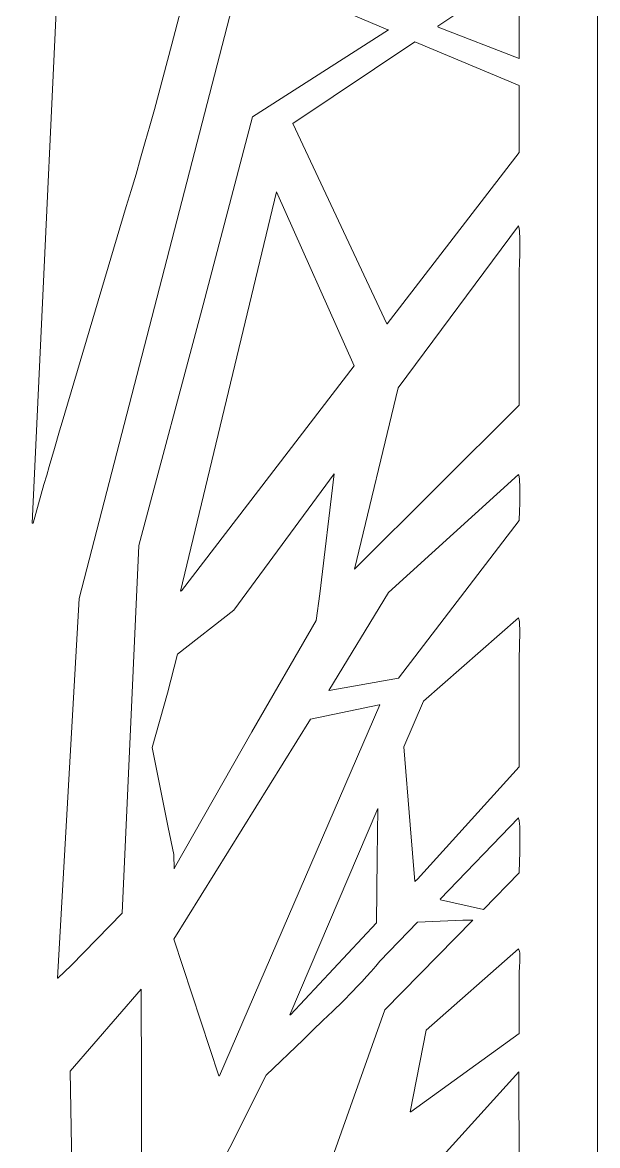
# Model space of a CAD drawing. Header units: centimetres. Extents: x -9.8 to 9.6, y -14.3 to 4.2.
# Drawn here: x -4.73 to -0.59, y -8.02 to 0.07 of the extents above; entities that cross this region are included whole.
import ezdxf

# ---------------------------------------------------------------- set-up
doc = ezdxf.new("R2010")
doc.units = ezdxf.units.CM
doc.header["$MEASUREMENT"] = 0
doc.layers.add('layer 1', color=7, linetype='Continuous')

msp = doc.modelspace()

# ---------------------------------------------------------------- linework, layer by layer
at = {"layer": 'layer 1', "color": 250, "lineweight": 9}
for points, knots in [([(-9.81652, 4.21543), (-9.81652, 4.21543), (-9.81652, 4.21543), (-9.81652, 4.21543), (-9.81652, 4.21543), (-9.81652, 4.21543), (-0.58509, 4.21543), (-0.58509, 4.21543), (-0.58509, 4.21543), (-0.58509, 4.21543), (-0.58509, 4.21543), (-0.58509, 4.21543), (-0.58509, 4.21543), (-0.58509, 4.21543), (-0.58509, -14.27975), (-0.58509, -14.27975), (-0.58509, -14.27975), (-0.58509, -14.27975), (-0.58509, -14.27975), (-0.58509, -14.27975), (-0.58509, -14.27975), (-0.58509, -14.27975), (-9.81652, -14.27975), (-9.81652, -14.27975), (-9.81652, -14.27975), (-9.81652, -14.27975), (-9.81652, -14.27975), (-9.81652, -14.27975), (-9.81652, -14.27975), (-9.81652, -14.27975), (-9.81652, 4.21543), (-9.81652, 4.21543), (-9.81652, 4.21543), (-9.81652, 4.21543), (-9.81652, 4.21543), (-9.81652, 4.21543)], [0, 0, 0, 0, 0.1, 0.1, 0.1, 0.1, 0.2, 0.2, 0.2, 0.2, 0.3, 0.3, 0.3, 0.3, 0.4, 0.4, 0.4, 0.4, 0.5, 0.5, 0.5, 0.5, 0.6, 0.6, 0.6, 0.6, 0.7, 0.7, 0.7, 0.7, 0.8, 0.8, 0.8, 0.8, 1, 1, 1, 1]), ([(-4.41442, 1.63804), (-4.41442, 1.63804), (-4.41442, 1.63804), (-4.41442, 1.63804), (-4.41442, 1.63804), (-4.41442, 1.63804), (-4.65538, -3.53957), (-4.65538, -3.53957), (-4.65538, -3.53957), (-4.65538, -3.53957), (-4.65538, -3.53957), (-4.65538, -3.53957), (-4.65538, -3.53957), (-4.65538, -3.53957), (-4.65212, -3.53957), (-4.65212, -3.53957), (-4.65212, -3.53957), (-4.65212, -3.53957), (-4.65212, -3.53957), (-4.65212, -3.53957), (-4.65212, -3.53957), (-4.65212, -3.53957), (-4.64887, -3.53957), (-4.64887, -3.53957), (-4.64887, -3.53957), (-4.64887, -3.53957), (-4.64887, -3.53957), (-4.64887, -3.53957), (-4.64887, -3.53957), (-4.64887, -3.53957), (-4.57074, -3.25897), (-4.57074, -3.25897), (-4.57074, -3.25897), (-4.57074, -3.25897), (-4.57074, -3.25897), (-4.57074, -3.25897), (-4.57074, -3.25897), (-4.57074, -3.25897), (-4.55119, -3.19374), (-4.55119, -3.19374), (-4.55119, -3.19374), (-4.55119, -3.19374), (-4.53247, -3.12928), (-4.53247, -3.12928), (-4.53247, -3.12928), (-4.53247, -3.12928), (-4.49583, -3.00041), (-4.49583, -3.00041), (-4.49583, -3.00041), (-4.49583, -3.00041), (-4.45918, -2.87318), (-4.45918, -2.87318), (-4.45918, -2.87318), (-4.45918, -2.87318), (-4.44049, -2.80955), (-4.44049, -2.80955), (-4.44049, -2.80955), (-4.44049, -2.80955), (-4.42092, -2.74676), (-4.42092, -2.74676), (-4.42092, -2.74676), (-4.42092, -2.74676), (-4.42092, -2.74676), (-4.42092, -2.74676), (-4.42092, -2.74676), (-4.42092, -2.74676), (-3.97809, -1.25582), (-3.97809, -1.25582), (-3.97809, -1.25582), (-3.97809, -1.25582), (-3.97809, -1.25582), (-3.97809, -1.25582), (-3.97809, -1.25582), (-3.97809, -1.25582), (-3.94307, -1.14), (-3.94307, -1.14), (-3.94307, -1.14), (-3.94307, -1.14), (-3.90807, -1.02416), (-3.90807, -1.02416), (-3.90807, -1.02416), (-3.90807, -1.02416), (-3.87472, -0.90753), (-3.87472, -0.90753), (-3.87472, -0.90753), (-3.87472, -0.90753), (-3.84131, -0.79091), (-3.84131, -0.79091), (-3.84131, -0.79091), (-3.84131, -0.79091), (-3.80799, -0.67427), (-3.80799, -0.67427), (-3.80799, -0.67427), (-3.80799, -0.67427), (-3.77542, -0.55683), (-3.77542, -0.55683), (-3.77542, -0.55683), (-3.77542, -0.55683), (-3.71189, -0.32189), (-3.71189, -0.32189), (-3.71189, -0.32189), (-3.71189, -0.32189), (-3.64922, -0.08537), (-3.64922, -0.08537), (-3.64922, -0.08537), (-3.64922, -0.08537), (-3.58654, 0.15115), (-3.58654, 0.15115), (-3.58654, 0.15115), (-3.58654, 0.15115), (-3.46362, 0.62664), (-3.46362, 0.62664), (-3.46362, 0.62664), (-3.46362, 0.62664), (-3.46362, 0.62664), (-3.46362, 0.62664), (-3.46362, 0.62664), (-3.46362, 0.62664), (-3.26499, 1.48472), (-3.26499, 1.48472), (-3.26499, 1.48472), (-3.26499, 1.48472), (-3.26499, 1.48472), (-3.26499, 1.48472), (-3.26499, 1.48472), (-3.26499, 1.48472), (-3.26824, 1.49124), (-3.26824, 1.49124), (-3.26824, 1.49124), (-3.26824, 1.49124), (-3.26824, 1.49124), (-3.26824, 1.49124), (-3.26824, 1.49124), (-3.26824, 1.49124), (-4.41442, 1.63804), (-4.41442, 1.63804), (-4.41442, 1.63804), (-4.41442, 1.63804), (-4.41442, 1.63804), (-4.41442, 1.63804)], [0, 0, 0, 0, 0.0277778, 0.0277778, 0.0277778, 0.0277778, 0.0555556, 0.0555556, 0.0555556, 0.0555556, 0.0833333, 0.0833333, 0.0833333, 0.0833333, 0.1111111, 0.1111111, 0.1111111, 0.1111111, 0.1388889, 0.1388889, 0.1388889, 0.1388889, 0.1666667, 0.1666667, 0.1666667, 0.1666667, 0.1944444, 0.1944444, 0.1944444, 0.1944444, 0.2222222, 0.2222222, 0.2222222, 0.2222222, 0.25, 0.25, 0.25, 0.25, 0.2777778, 0.2777778, 0.2777778, 0.2777778, 0.3055556, 0.3055556, 0.3055556, 0.3055556, 0.3333333, 0.3333333, 0.3333333, 0.3333333, 0.3611111, 0.3611111, 0.3611111, 0.3611111, 0.3888889, 0.3888889, 0.3888889, 0.3888889, 0.4166667, 0.4166667, 0.4166667, 0.4166667, 0.4444444, 0.4444444, 0.4444444, 0.4444444, 0.4722222, 0.4722222, 0.4722222, 0.4722222, 0.5, 0.5, 0.5, 0.5, 0.5277778, 0.5277778, 0.5277778, 0.5277778, 0.5555556, 0.5555556, 0.5555556, 0.5555556, 0.5833333, 0.5833333, 0.5833333, 0.5833333, 0.6111111, 0.6111111, 0.6111111, 0.6111111, 0.6388889, 0.6388889, 0.6388889, 0.6388889, 0.6666667, 0.6666667, 0.6666667, 0.6666667, 0.6944444, 0.6944444, 0.6944444, 0.6944444, 0.7222222, 0.7222222, 0.7222222, 0.7222222, 0.75, 0.75, 0.75, 0.75, 0.7777778, 0.7777778, 0.7777778, 0.7777778, 0.8055556, 0.8055556, 0.8055556, 0.8055556, 0.8333333, 0.8333333, 0.8333333, 0.8333333, 0.8611111, 0.8611111, 0.8611111, 0.8611111, 0.8888889, 0.8888889, 0.8888889, 0.8888889, 0.9166667, 0.9166667, 0.9166667, 0.9166667, 0.9444444, 0.9444444, 0.9444444, 0.9444444, 1, 1, 1, 1]), ([(-3.14448, 0.46354), (-3.14448, 0.46354), (-3.14448, 0.46354), (-3.14448, 0.46354), (-3.14448, 0.46354), (-3.14448, 0.46354), (-4.31671, -4.08114), (-4.31671, -4.08114), (-4.31671, -4.08114), (-4.31671, -4.08114), (-4.31671, -4.08114), (-4.31671, -4.08114), (-4.31671, -4.08114), (-4.31671, -4.08114), (-4.47305, -6.81838), (-4.47305, -6.81838), (-4.47305, -6.81838), (-4.47305, -6.81838), (-4.47305, -6.81838), (-4.47305, -6.81838), (-4.47305, -6.81838), (-4.47305, -6.81838), (-4.46978, -6.81838), (-4.46978, -6.81838), (-4.46978, -6.81838), (-4.46978, -6.81838), (-4.46978, -6.81838), (-4.46978, -6.81838), (-4.46978, -6.81838), (-4.46978, -6.81838), (-4.37535, -6.72705), (-4.37535, -6.72705), (-4.37535, -6.72705), (-4.37535, -6.72705), (-4.37535, -6.72705), (-4.37535, -6.72705), (-4.37535, -6.72705), (-4.37535, -6.72705), (-4.0074, -6.34859), (-4.0074, -6.34859), (-4.0074, -6.34859), (-4.0074, -6.34859), (-4.0074, -6.34859), (-4.0074, -6.34859), (-4.0074, -6.34859), (-4.0074, -6.34859), (-3.8869, -3.69944), (-3.8869, -3.69944), (-3.8869, -3.69944), (-3.8869, -3.69944), (-3.8869, -3.69944), (-3.8869, -3.69944), (-3.8869, -3.69944), (-3.8869, -3.69944), (-3.42455, -1.96378), (-3.42455, -1.96378), (-3.42455, -1.96378), (-3.42455, -1.96378), (-3.42455, -1.96378), (-3.42455, -1.96378), (-3.42455, -1.96378), (-3.42455, -1.96378), (-3.0696, -0.6098), (-3.0696, -0.6098), (-3.0696, -0.6098), (-3.0696, -0.6098), (-3.0696, -0.6098), (-3.0696, -0.6098), (-3.0696, -0.6098), (-3.0696, -0.6098), (-2.08949, 0.01657), (-2.08949, 0.01657), (-2.08949, 0.01657), (-2.08949, 0.01657), (-2.08949, 0.01657), (-2.08949, 0.01657), (-2.08949, 0.01657), (-2.08949, 0.01657), (-2.09596, 0.01657), (-2.09596, 0.01657), (-2.09596, 0.01657), (-2.09596, 0.01657), (-2.09596, 0.01657), (-2.09596, 0.01657), (-2.09596, 0.01657), (-2.09596, 0.01657), (-3.14448, 0.46354), (-3.14448, 0.46354), (-3.14448, 0.46354), (-3.14448, 0.46354), (-3.14448, 0.46354), (-3.14448, 0.46354)], [0, 0, 0, 0, 0.0416667, 0.0416667, 0.0416667, 0.0416667, 0.0833333, 0.0833333, 0.0833333, 0.0833333, 0.125, 0.125, 0.125, 0.125, 0.1666667, 0.1666667, 0.1666667, 0.1666667, 0.2083333, 0.2083333, 0.2083333, 0.2083333, 0.25, 0.25, 0.25, 0.25, 0.2916667, 0.2916667, 0.2916667, 0.2916667, 0.3333333, 0.3333333, 0.3333333, 0.3333333, 0.375, 0.375, 0.375, 0.375, 0.4166667, 0.4166667, 0.4166667, 0.4166667, 0.4583333, 0.4583333, 0.4583333, 0.4583333, 0.5, 0.5, 0.5, 0.5, 0.5416667, 0.5416667, 0.5416667, 0.5416667, 0.5833333, 0.5833333, 0.5833333, 0.5833333, 0.625, 0.625, 0.625, 0.625, 0.6666667, 0.6666667, 0.6666667, 0.6666667, 0.7083333, 0.7083333, 0.7083333, 0.7083333, 0.75, 0.75, 0.75, 0.75, 0.7916667, 0.7916667, 0.7916667, 0.7916667, 0.8333333, 0.8333333, 0.8333333, 0.8333333, 0.875, 0.875, 0.875, 0.875, 0.9166667, 0.9166667, 0.9166667, 0.9166667, 1, 1, 1, 1]), ([(-1.15168, 0.43418), (-1.15168, 0.43418), (-1.15168, 0.43418), (-1.15168, 0.43418), (-1.15168, 0.43418), (-1.15168, 0.43418), (-1.73452, 0.04266), (-1.73452, 0.04266), (-1.73452, 0.04266), (-1.73452, 0.04266), (-1.73452, 0.04266), (-1.73452, 0.04266), (-1.73452, 0.04266), (-1.73452, 0.04266), (-1.73128, 0.03613), (-1.73128, 0.03613), (-1.73128, 0.03613), (-1.73128, 0.03613), (-1.73128, 0.03613), (-1.73128, 0.03613), (-1.73128, 0.03613), (-1.73128, 0.03613), (-1.14838, -0.18897), (-1.14838, -0.18897), (-1.14838, -0.18897), (-1.14838, -0.18897), (-1.14838, -0.18897), (-1.14838, -0.18897), (-1.14838, -0.18897), (-1.14838, -0.18897), (-1.15168, 0.43418), (-1.15168, 0.43418), (-1.15168, 0.43418), (-1.15168, 0.43418), (-1.15168, 0.43418), (-1.15168, 0.43418)], [0, 0, 0, 0, 0.1, 0.1, 0.1, 0.1, 0.2, 0.2, 0.2, 0.2, 0.3, 0.3, 0.3, 0.3, 0.4, 0.4, 0.4, 0.4, 0.5, 0.5, 0.5, 0.5, 0.6, 0.6, 0.6, 0.6, 0.7, 0.7, 0.7, 0.7, 0.8, 0.8, 0.8, 0.8, 1, 1, 1, 1]), ([(-1.90061, -0.06826), (-1.90061, -0.06826), (-1.90061, -0.06826), (-1.90061, -0.06826), (-1.90061, -0.06826), (-1.90061, -0.06826), (-2.77981, -0.65878), (-2.77981, -0.65878), (-2.77981, -0.65878), (-2.77981, -0.65878), (-2.77981, -0.65878), (-2.77981, -0.65878), (-2.77981, -0.65878), (-2.77981, -0.65878), (-2.10251, -2.10079), (-2.10251, -2.10079), (-2.10251, -2.10079), (-2.10251, -2.10079), (-2.10251, -2.10079), (-2.10251, -2.10079), (-2.10251, -2.10079), (-2.10251, -2.10079), (-2.09925, -2.10079), (-2.09925, -2.10079), (-2.09925, -2.10079), (-2.09925, -2.10079), (-2.09925, -2.10079), (-2.09925, -2.10079), (-2.09925, -2.10079), (-2.09925, -2.10079), (-1.14838, -0.86756), (-1.14838, -0.86756), (-1.14838, -0.86756), (-1.14838, -0.86756), (-1.14838, -0.86756), (-1.14838, -0.86756), (-1.14838, -0.86756), (-1.14838, -0.86756), (-1.14838, -0.38474), (-1.14838, -0.38474), (-1.14838, -0.38474), (-1.14838, -0.38474), (-1.14838, -0.38474), (-1.14838, -0.38474), (-1.14838, -0.38474), (-1.14838, -0.38474), (-1.90061, -0.06826), (-1.90061, -0.06826), (-1.90061, -0.06826), (-1.90061, -0.06826), (-1.90061, -0.06826), (-1.90061, -0.06826)], [0, 0, 0, 0, 0.0714286, 0.0714286, 0.0714286, 0.0714286, 0.1428571, 0.1428571, 0.1428571, 0.1428571, 0.2142857, 0.2142857, 0.2142857, 0.2142857, 0.2857143, 0.2857143, 0.2857143, 0.2857143, 0.3571429, 0.3571429, 0.3571429, 0.3571429, 0.4285714, 0.4285714, 0.4285714, 0.4285714, 0.5, 0.5, 0.5, 0.5, 0.5714286, 0.5714286, 0.5714286, 0.5714286, 0.6428571, 0.6428571, 0.6428571, 0.6428571, 0.7142857, 0.7142857, 0.7142857, 0.7142857, 0.7857143, 0.7857143, 0.7857143, 0.7857143, 0.8571429, 0.8571429, 0.8571429, 0.8571429, 1, 1, 1, 1]), ([(-2.89704, -1.15142), (-2.89704, -1.15142), (-2.89704, -1.15142), (-2.89704, -1.15142), (-2.89704, -1.15142), (-2.89704, -1.15142), (-3.58731, -4.02893), (-3.58731, -4.02893), (-3.58731, -4.02893), (-3.58731, -4.02893), (-3.58731, -4.02893), (-3.58731, -4.02893), (-3.58731, -4.02893), (-3.58731, -4.02893), (-3.58083, -4.02565), (-3.58083, -4.02565), (-3.58083, -4.02565), (-3.58083, -4.02565), (-3.58083, -4.02565), (-3.58083, -4.02565), (-3.58083, -4.02565), (-3.58083, -4.02565), (-2.33697, -2.40421), (-2.33697, -2.40421), (-2.33697, -2.40421), (-2.33697, -2.40421), (-2.33697, -2.40421), (-2.33697, -2.40421), (-2.33697, -2.40421), (-2.33697, -2.40421), (-2.89704, -1.15142), (-2.89704, -1.15142), (-2.89704, -1.15142), (-2.89704, -1.15142), (-2.89704, -1.15142), (-2.89704, -1.15142)], [0, 0, 0, 0, 0.1, 0.1, 0.1, 0.1, 0.2, 0.2, 0.2, 0.2, 0.3, 0.3, 0.3, 0.3, 0.4, 0.4, 0.4, 0.4, 0.5, 0.5, 0.5, 0.5, 0.6, 0.6, 0.6, 0.6, 0.7, 0.7, 0.7, 0.7, 0.8, 0.8, 0.8, 0.8, 1, 1, 1, 1]), ([(-1.15494, -1.39607), (-1.15494, -1.39607), (-1.15494, -1.39607), (-1.15494, -1.39607), (-1.15494, -1.39607), (-1.15494, -1.39607), (-2.0211, -2.56409), (-2.0211, -2.56409), (-2.0211, -2.56409), (-2.0211, -2.56409), (-2.0211, -2.56409), (-2.0211, -2.56409), (-2.0211, -2.56409), (-2.0211, -2.56409), (-2.3337, -3.86905), (-2.3337, -3.86905), (-2.3337, -3.86905), (-2.3337, -3.86905), (-2.3337, -3.86905), (-2.3337, -3.86905), (-2.3337, -3.86905), (-2.3337, -3.86905), (-1.14838, -2.68805), (-1.14838, -2.68805), (-1.14838, -2.68805), (-1.14838, -2.68805), (-1.14838, -2.68805), (-1.14838, -2.68805), (-1.14838, -2.68805), (-1.14838, -2.68805), (-1.14838, -1.72885), (-1.14838, -1.72885), (-1.14838, -1.72885), (-1.14838, -1.72885), (-1.14838, -1.72885), (-1.14838, -1.72885), (-1.14838, -1.72885), (-1.14838, -1.72885), (-1.1468, -1.65791), (-1.1468, -1.65791), (-1.1468, -1.65791), (-1.1468, -1.65791), (-1.14518, -1.60649), (-1.14518, -1.60649), (-1.14518, -1.60649), (-1.14518, -1.60649), (-1.14435, -1.55105), (-1.14435, -1.55105), (-1.14435, -1.55105), (-1.14435, -1.55105), (-1.14435, -1.49722), (-1.14435, -1.49722), (-1.14435, -1.49722), (-1.14435, -1.49722), (-1.14435, -1.47275), (-1.14435, -1.47275), (-1.14435, -1.47275), (-1.14435, -1.47275), (-1.14599, -1.44992), (-1.14599, -1.44992), (-1.14599, -1.44992), (-1.14599, -1.44992), (-1.1468, -1.43036), (-1.1468, -1.43036), (-1.1468, -1.43036), (-1.1468, -1.43036), (-1.14924, -1.41486), (-1.14924, -1.41486), (-1.14924, -1.41486), (-1.14924, -1.41486), (-1.15168, -1.40262), (-1.15168, -1.40262), (-1.15168, -1.40262), (-1.15168, -1.40262), (-1.15333, -1.39853), (-1.15333, -1.39853), (-1.15333, -1.39853), (-1.15333, -1.39853), (-1.15494, -1.39607), (-1.15494, -1.39607), (-1.15494, -1.39607), (-1.15494, -1.39607), (-1.15494, -1.39607), (-1.15494, -1.39607)], [0, 0, 0, 0, 0.0454545, 0.0454545, 0.0454545, 0.0454545, 0.0909091, 0.0909091, 0.0909091, 0.0909091, 0.1363636, 0.1363636, 0.1363636, 0.1363636, 0.1818182, 0.1818182, 0.1818182, 0.1818182, 0.2272727, 0.2272727, 0.2272727, 0.2272727, 0.2727273, 0.2727273, 0.2727273, 0.2727273, 0.3181818, 0.3181818, 0.3181818, 0.3181818, 0.3636364, 0.3636364, 0.3636364, 0.3636364, 0.4090909, 0.4090909, 0.4090909, 0.4090909, 0.4545455, 0.4545455, 0.4545455, 0.4545455, 0.5, 0.5, 0.5, 0.5, 0.5454545, 0.5454545, 0.5454545, 0.5454545, 0.5909091, 0.5909091, 0.5909091, 0.5909091, 0.6363636, 0.6363636, 0.6363636, 0.6363636, 0.6818182, 0.6818182, 0.6818182, 0.6818182, 0.7272727, 0.7272727, 0.7272727, 0.7272727, 0.7727273, 0.7727273, 0.7727273, 0.7727273, 0.8181818, 0.8181818, 0.8181818, 0.8181818, 0.8636364, 0.8636364, 0.8636364, 0.8636364, 0.9090909, 0.9090909, 0.9090909, 0.9090909, 1, 1, 1, 1]), ([(-2.48022, -3.18395), (-2.48022, -3.18395), (-2.48022, -3.18395), (-2.48022, -3.18395), (-2.48022, -3.18395), (-2.48022, -3.18395), (-3.20309, -4.16598), (-3.20309, -4.16598), (-3.20309, -4.16598), (-3.20309, -4.16598), (-3.20309, -4.16598), (-3.20309, -4.16598), (-3.20309, -4.16598), (-3.20309, -4.16598), (-3.61015, -4.48243), (-3.61015, -4.48243), (-3.61015, -4.48243), (-3.61015, -4.48243), (-3.61015, -4.48243), (-3.61015, -4.48243), (-3.61015, -4.48243), (-3.61015, -4.48243), (-3.68176, -4.76302), (-3.68176, -4.76302), (-3.68176, -4.76302), (-3.68176, -4.76302), (-3.68176, -4.76302), (-3.68176, -4.76302), (-3.68176, -4.76302), (-3.68176, -4.76302), (-3.79249, -5.15449), (-3.79249, -5.15449), (-3.79249, -5.15449), (-3.79249, -5.15449), (-3.79249, -5.15449), (-3.79249, -5.15449), (-3.79249, -5.15449), (-3.79249, -5.15449), (-3.67527, -5.73196), (-3.67527, -5.73196), (-3.67527, -5.73196), (-3.67527, -5.73196), (-3.67527, -5.73196), (-3.67527, -5.73196), (-3.67527, -5.73196), (-3.67527, -5.73196), (-3.63622, -5.9277), (-3.63622, -5.9277), (-3.63622, -5.9277), (-3.63622, -5.9277), (-3.63622, -5.9277), (-3.63622, -5.9277), (-3.63622, -5.9277), (-3.63622, -5.9277), (-3.63291, -6.02883), (-3.63291, -6.02883), (-3.63291, -6.02883), (-3.63291, -6.02883), (-3.63291, -6.02883), (-3.63291, -6.02883), (-3.63291, -6.02883), (-3.63291, -6.02883), (-3.62968, -6.02231), (-3.62968, -6.02231), (-3.62968, -6.02231), (-3.62968, -6.02231), (-3.62968, -6.02231), (-3.62968, -6.02231), (-3.62968, -6.02231), (-3.62968, -6.02231), (-3.07286, -5.04357), (-3.07286, -5.04357), (-3.07286, -5.04357), (-3.07286, -5.04357), (-3.07286, -5.04357), (-3.07286, -5.04357), (-3.07286, -5.04357), (-3.07286, -5.04357), (-2.61049, -4.24101), (-2.61049, -4.24101), (-2.61049, -4.24101), (-2.61049, -4.24101), (-2.61049, -4.24101), (-2.61049, -4.24101), (-2.61049, -4.24101), (-2.61049, -4.24101), (-2.58441, -4.04852), (-2.58441, -4.04852), (-2.58441, -4.04852), (-2.58441, -4.04852), (-2.58441, -4.04852), (-2.58441, -4.04852), (-2.58441, -4.04852), (-2.58441, -4.04852), (-2.48022, -3.18395), (-2.48022, -3.18395), (-2.48022, -3.18395), (-2.48022, -3.18395), (-2.48022, -3.18395), (-2.48022, -3.18395)], [0, 0, 0, 0, 0.0384615, 0.0384615, 0.0384615, 0.0384615, 0.0769231, 0.0769231, 0.0769231, 0.0769231, 0.1153846, 0.1153846, 0.1153846, 0.1153846, 0.1538462, 0.1538462, 0.1538462, 0.1538462, 0.1923077, 0.1923077, 0.1923077, 0.1923077, 0.2307692, 0.2307692, 0.2307692, 0.2307692, 0.2692308, 0.2692308, 0.2692308, 0.2692308, 0.3076923, 0.3076923, 0.3076923, 0.3076923, 0.3461538, 0.3461538, 0.3461538, 0.3461538, 0.3846154, 0.3846154, 0.3846154, 0.3846154, 0.4230769, 0.4230769, 0.4230769, 0.4230769, 0.4615385, 0.4615385, 0.4615385, 0.4615385, 0.5, 0.5, 0.5, 0.5, 0.5384615, 0.5384615, 0.5384615, 0.5384615, 0.5769231, 0.5769231, 0.5769231, 0.5769231, 0.6153846, 0.6153846, 0.6153846, 0.6153846, 0.6538462, 0.6538462, 0.6538462, 0.6538462, 0.6923077, 0.6923077, 0.6923077, 0.6923077, 0.7307692, 0.7307692, 0.7307692, 0.7307692, 0.7692308, 0.7692308, 0.7692308, 0.7692308, 0.8076923, 0.8076923, 0.8076923, 0.8076923, 0.8461538, 0.8461538, 0.8461538, 0.8461538, 0.8846154, 0.8846154, 0.8846154, 0.8846154, 0.9230769, 0.9230769, 0.9230769, 0.9230769, 1, 1, 1, 1]), ([(-1.15494, -3.1872), (-1.15494, -3.1872), (-1.15494, -3.1872), (-1.15494, -3.1872), (-1.15494, -3.1872), (-1.15494, -3.1872), (-2.08949, -4.03873), (-2.08949, -4.03873), (-2.08949, -4.03873), (-2.08949, -4.03873), (-2.08949, -4.03873), (-2.08949, -4.03873), (-2.08949, -4.03873), (-2.08949, -4.03873), (-2.5193, -4.74344), (-2.5193, -4.74344), (-2.5193, -4.74344), (-2.5193, -4.74344), (-2.5193, -4.74344), (-2.5193, -4.74344), (-2.5193, -4.74344), (-2.5193, -4.74344), (-2.51606, -4.74344), (-2.51606, -4.74344), (-2.51606, -4.74344), (-2.51606, -4.74344), (-2.51606, -4.74344), (-2.51606, -4.74344), (-2.51606, -4.74344), (-2.51606, -4.74344), (-2.01786, -4.65536), (-2.01786, -4.65536), (-2.01786, -4.65536), (-2.01786, -4.65536), (-2.01786, -4.65536), (-2.01786, -4.65536), (-2.01786, -4.65536), (-2.01786, -4.65536), (-1.14838, -3.51999), (-1.14838, -3.51999), (-1.14838, -3.51999), (-1.14838, -3.51999), (-1.14838, -3.51999), (-1.14838, -3.51999), (-1.14838, -3.51999), (-1.14838, -3.51999), (-1.1468, -3.44903), (-1.1468, -3.44903), (-1.1468, -3.44903), (-1.1468, -3.44903), (-1.14518, -3.39766), (-1.14518, -3.39766), (-1.14518, -3.39766), (-1.14518, -3.39766), (-1.14435, -3.34219), (-1.14435, -3.34219), (-1.14435, -3.34219), (-1.14435, -3.34219), (-1.14435, -3.28835), (-1.14435, -3.28835), (-1.14435, -3.28835), (-1.14435, -3.28835), (-1.14518, -3.26304), (-1.14518, -3.26304), (-1.14518, -3.26304), (-1.14518, -3.26304), (-1.14599, -3.24107), (-1.14599, -3.24107), (-1.14599, -3.24107), (-1.14599, -3.24107), (-1.1476, -3.22149), (-1.1476, -3.22149), (-1.1476, -3.22149), (-1.1476, -3.22149), (-1.14924, -3.20517), (-1.14924, -3.20517), (-1.14924, -3.20517), (-1.14924, -3.20517), (-1.15168, -3.19374), (-1.15168, -3.19374), (-1.15168, -3.19374), (-1.15168, -3.19374), (-1.15333, -3.18964), (-1.15333, -3.18964), (-1.15333, -3.18964), (-1.15333, -3.18964), (-1.15494, -3.1872), (-1.15494, -3.1872), (-1.15494, -3.1872), (-1.15494, -3.1872), (-1.15494, -3.1872), (-1.15494, -3.1872)], [0, 0, 0, 0, 0.0416667, 0.0416667, 0.0416667, 0.0416667, 0.0833333, 0.0833333, 0.0833333, 0.0833333, 0.125, 0.125, 0.125, 0.125, 0.1666667, 0.1666667, 0.1666667, 0.1666667, 0.2083333, 0.2083333, 0.2083333, 0.2083333, 0.25, 0.25, 0.25, 0.25, 0.2916667, 0.2916667, 0.2916667, 0.2916667, 0.3333333, 0.3333333, 0.3333333, 0.3333333, 0.375, 0.375, 0.375, 0.375, 0.4166667, 0.4166667, 0.4166667, 0.4166667, 0.4583333, 0.4583333, 0.4583333, 0.4583333, 0.5, 0.5, 0.5, 0.5, 0.5416667, 0.5416667, 0.5416667, 0.5416667, 0.5833333, 0.5833333, 0.5833333, 0.5833333, 0.625, 0.625, 0.625, 0.625, 0.6666667, 0.6666667, 0.6666667, 0.6666667, 0.7083333, 0.7083333, 0.7083333, 0.7083333, 0.75, 0.75, 0.75, 0.75, 0.7916667, 0.7916667, 0.7916667, 0.7916667, 0.8333333, 0.8333333, 0.8333333, 0.8333333, 0.875, 0.875, 0.875, 0.875, 0.9166667, 0.9166667, 0.9166667, 0.9166667, 1, 1, 1, 1]), ([(-1.15494, -4.22144), (-1.15494, -4.22144), (-1.15494, -4.22144), (-1.15494, -4.22144), (-1.15494, -4.22144), (-1.15494, -4.22144), (-1.83877, -4.82176), (-1.83877, -4.82176), (-1.83877, -4.82176), (-1.83877, -4.82176), (-1.83877, -4.82176), (-1.83877, -4.82176), (-1.83877, -4.82176), (-1.83877, -4.82176), (-1.97877, -5.15123), (-1.97877, -5.15123), (-1.97877, -5.15123), (-1.97877, -5.15123), (-1.97877, -5.15123), (-1.97877, -5.15123), (-1.97877, -5.15123), (-1.97877, -5.15123), (-1.93317, -5.71239), (-1.93317, -5.71239), (-1.93317, -5.71239), (-1.93317, -5.71239), (-1.93317, -5.71239), (-1.93317, -5.71239), (-1.93317, -5.71239), (-1.93317, -5.71239), (-1.90061, -6.12017), (-1.90061, -6.12017), (-1.90061, -6.12017), (-1.90061, -6.12017), (-1.90061, -6.12017), (-1.90061, -6.12017), (-1.90061, -6.12017), (-1.90061, -6.12017), (-1.88105, -6.10389), (-1.88105, -6.10389), (-1.88105, -6.10389), (-1.88105, -6.10389), (-1.88105, -6.10389), (-1.88105, -6.10389), (-1.88105, -6.10389), (-1.88105, -6.10389), (-1.14838, -5.2948), (-1.14838, -5.2948), (-1.14838, -5.2948), (-1.14838, -5.2948), (-1.14838, -5.2948), (-1.14838, -5.2948), (-1.14838, -5.2948), (-1.14838, -5.2948), (-1.14838, -4.49874), (-1.14838, -4.49874), (-1.14838, -4.49874), (-1.14838, -4.49874), (-1.14838, -4.49874), (-1.14838, -4.49874), (-1.14838, -4.49874), (-1.14838, -4.49874), (-1.1468, -4.43838), (-1.1468, -4.43838), (-1.1468, -4.43838), (-1.1468, -4.43838), (-1.14599, -4.39594), (-1.14599, -4.39594), (-1.14599, -4.39594), (-1.14599, -4.39594), (-1.14518, -4.35031), (-1.14518, -4.35031), (-1.14518, -4.35031), (-1.14518, -4.35031), (-1.14518, -4.30627), (-1.14518, -4.30627), (-1.14518, -4.30627), (-1.14518, -4.30627), (-1.14599, -4.26711), (-1.14599, -4.26711), (-1.14599, -4.26711), (-1.14599, -4.26711), (-1.1476, -4.25082), (-1.1476, -4.25082), (-1.1476, -4.25082), (-1.1476, -4.25082), (-1.14924, -4.23775), (-1.14924, -4.23775), (-1.14924, -4.23775), (-1.14924, -4.23775), (-1.15168, -4.22713), (-1.15168, -4.22713), (-1.15168, -4.22713), (-1.15168, -4.22713), (-1.15333, -4.22389), (-1.15333, -4.22389), (-1.15333, -4.22389), (-1.15333, -4.22389), (-1.15494, -4.22144), (-1.15494, -4.22144), (-1.15494, -4.22144), (-1.15494, -4.22144), (-1.15494, -4.22144), (-1.15494, -4.22144)], [0, 0, 0, 0, 0.037037, 0.037037, 0.037037, 0.037037, 0.0740741, 0.0740741, 0.0740741, 0.0740741, 0.1111111, 0.1111111, 0.1111111, 0.1111111, 0.1481481, 0.1481481, 0.1481481, 0.1481481, 0.1851852, 0.1851852, 0.1851852, 0.1851852, 0.2222222, 0.2222222, 0.2222222, 0.2222222, 0.2592593, 0.2592593, 0.2592593, 0.2592593, 0.2962963, 0.2962963, 0.2962963, 0.2962963, 0.3333333, 0.3333333, 0.3333333, 0.3333333, 0.3703704, 0.3703704, 0.3703704, 0.3703704, 0.4074074, 0.4074074, 0.4074074, 0.4074074, 0.4444444, 0.4444444, 0.4444444, 0.4444444, 0.4814815, 0.4814815, 0.4814815, 0.4814815, 0.5185185, 0.5185185, 0.5185185, 0.5185185, 0.5555556, 0.5555556, 0.5555556, 0.5555556, 0.5925926, 0.5925926, 0.5925926, 0.5925926, 0.6296296, 0.6296296, 0.6296296, 0.6296296, 0.6666667, 0.6666667, 0.6666667, 0.6666667, 0.7037037, 0.7037037, 0.7037037, 0.7037037, 0.7407407, 0.7407407, 0.7407407, 0.7407407, 0.7777778, 0.7777778, 0.7777778, 0.7777778, 0.8148148, 0.8148148, 0.8148148, 0.8148148, 0.8518519, 0.8518519, 0.8518519, 0.8518519, 0.8888889, 0.8888889, 0.8888889, 0.8888889, 0.9259259, 0.9259259, 0.9259259, 0.9259259, 1, 1, 1, 1]), ([(-2.15786, -4.84782), (-2.15786, -4.84782), (-2.15786, -4.84782), (-2.15786, -4.84782), (-2.15786, -4.84782), (-2.15786, -4.84782), (-2.6528, -4.95221), (-2.6528, -4.95221), (-2.6528, -4.95221), (-2.6528, -4.95221), (-2.6528, -4.95221), (-2.6528, -4.95221), (-2.6528, -4.95221), (-2.6528, -4.95221), (-3.63622, -6.53782), (-3.63622, -6.53782), (-3.63622, -6.53782), (-3.63622, -6.53782), (-3.63622, -6.53782), (-3.63622, -6.53782), (-3.63622, -6.53782), (-3.63622, -6.53782), (-3.31055, -7.52307), (-3.31055, -7.52307), (-3.31055, -7.52307), (-3.31055, -7.52307), (-3.31055, -7.52307), (-3.31055, -7.52307), (-3.31055, -7.52307), (-3.31055, -7.52307), (-3.30733, -7.52307), (-3.30733, -7.52307), (-3.30733, -7.52307), (-3.30733, -7.52307), (-3.30733, -7.52307), (-3.30733, -7.52307), (-3.30733, -7.52307), (-3.30733, -7.52307), (-2.15135, -4.84782), (-2.15135, -4.84782), (-2.15135, -4.84782), (-2.15135, -4.84782), (-2.15135, -4.84782), (-2.15135, -4.84782), (-2.15135, -4.84782), (-2.15135, -4.84782), (-2.15786, -4.84782), (-2.15786, -4.84782), (-2.15786, -4.84782), (-2.15786, -4.84782), (-2.15786, -4.84782), (-2.15786, -4.84782)], [0, 0, 0, 0, 0.0714286, 0.0714286, 0.0714286, 0.0714286, 0.1428571, 0.1428571, 0.1428571, 0.1428571, 0.2142857, 0.2142857, 0.2142857, 0.2142857, 0.2857143, 0.2857143, 0.2857143, 0.2857143, 0.3571429, 0.3571429, 0.3571429, 0.3571429, 0.4285714, 0.4285714, 0.4285714, 0.4285714, 0.5, 0.5, 0.5, 0.5, 0.5714286, 0.5714286, 0.5714286, 0.5714286, 0.6428571, 0.6428571, 0.6428571, 0.6428571, 0.7142857, 0.7142857, 0.7142857, 0.7142857, 0.7857143, 0.7857143, 0.7857143, 0.7857143, 0.8571429, 0.8571429, 0.8571429, 0.8571429, 1, 1, 1, 1]), ([(-2.16761, -5.59496), (-2.16761, -5.59496), (-2.16761, -5.59496), (-2.16761, -5.59496), (-2.16761, -5.59496), (-2.16761, -5.59496), (-2.79932, -7.08264), (-2.79932, -7.08264), (-2.79932, -7.08264), (-2.79932, -7.08264), (-2.79932, -7.08264), (-2.79932, -7.08264), (-2.79932, -7.08264), (-2.79932, -7.08264), (-2.79607, -7.08264), (-2.79607, -7.08264), (-2.79607, -7.08264), (-2.79607, -7.08264), (-2.79607, -7.08264), (-2.79607, -7.08264), (-2.79607, -7.08264), (-2.79607, -7.08264), (-2.17737, -6.42037), (-2.17737, -6.42037), (-2.17737, -6.42037), (-2.17737, -6.42037), (-2.17737, -6.42037), (-2.17737, -6.42037), (-2.17737, -6.42037), (-2.17737, -6.42037), (-2.17089, -5.95055), (-2.17089, -5.95055), (-2.17089, -5.95055), (-2.17089, -5.95055), (-2.17089, -5.95055), (-2.17089, -5.95055), (-2.17089, -5.95055), (-2.17089, -5.95055), (-2.16761, -5.59496), (-2.16761, -5.59496), (-2.16761, -5.59496), (-2.16761, -5.59496), (-2.16761, -5.59496), (-2.16761, -5.59496)], [0, 0, 0, 0, 0.0833333, 0.0833333, 0.0833333, 0.0833333, 0.1666667, 0.1666667, 0.1666667, 0.1666667, 0.25, 0.25, 0.25, 0.25, 0.3333333, 0.3333333, 0.3333333, 0.3333333, 0.4166667, 0.4166667, 0.4166667, 0.4166667, 0.5, 0.5, 0.5, 0.5, 0.5833333, 0.5833333, 0.5833333, 0.5833333, 0.6666667, 0.6666667, 0.6666667, 0.6666667, 0.75, 0.75, 0.75, 0.75, 0.8333333, 0.8333333, 0.8333333, 0.8333333, 1, 1, 1, 1]), ([(-1.15494, -5.66345), (-1.15494, -5.66345), (-1.15494, -5.66345), (-1.15494, -5.66345), (-1.15494, -5.66345), (-1.15494, -5.66345), (-1.71825, -6.24746), (-1.71825, -6.24746), (-1.71825, -6.24746), (-1.71825, -6.24746), (-1.71825, -6.24746), (-1.71825, -6.24746), (-1.71825, -6.24746), (-1.71825, -6.24746), (-1.71501, -6.25398), (-1.71501, -6.25398), (-1.71501, -6.25398), (-1.71501, -6.25398), (-1.71501, -6.25398), (-1.71501, -6.25398), (-1.71501, -6.25398), (-1.71501, -6.25398), (-1.40564, -6.32248), (-1.40564, -6.32248), (-1.40564, -6.32248), (-1.40564, -6.32248), (-1.40564, -6.32248), (-1.40564, -6.32248), (-1.40564, -6.32248), (-1.40564, -6.32248), (-1.14838, -6.05822), (-1.14838, -6.05822), (-1.14838, -6.05822), (-1.14838, -6.05822), (-1.14838, -6.05822), (-1.14838, -6.05822), (-1.14838, -6.05822), (-1.14838, -6.05822), (-1.14599, -5.97501), (-1.14599, -5.97501), (-1.14599, -5.97501), (-1.14599, -5.97501), (-1.14518, -5.91387), (-1.14518, -5.91387), (-1.14518, -5.91387), (-1.14518, -5.91387), (-1.14351, -5.84778), (-1.14351, -5.84778), (-1.14351, -5.84778), (-1.14351, -5.84778), (-1.14351, -5.78336), (-1.14351, -5.78336), (-1.14351, -5.78336), (-1.14351, -5.78336), (-1.14435, -5.75316), (-1.14435, -5.75316), (-1.14435, -5.75316), (-1.14435, -5.75316), (-1.14518, -5.72626), (-1.14518, -5.72626), (-1.14518, -5.72626), (-1.14518, -5.72626), (-1.1468, -5.7034), (-1.1468, -5.7034), (-1.1468, -5.7034), (-1.1468, -5.7034), (-1.14924, -5.68468), (-1.14924, -5.68468), (-1.14924, -5.68468), (-1.14924, -5.68468), (-1.15168, -5.67082), (-1.15168, -5.67082), (-1.15168, -5.67082), (-1.15168, -5.67082), (-1.15333, -5.66671), (-1.15333, -5.66671), (-1.15333, -5.66671), (-1.15333, -5.66671), (-1.15494, -5.66345), (-1.15494, -5.66345), (-1.15494, -5.66345), (-1.15494, -5.66345), (-1.15494, -5.66345), (-1.15494, -5.66345)], [0, 0, 0, 0, 0.0454545, 0.0454545, 0.0454545, 0.0454545, 0.0909091, 0.0909091, 0.0909091, 0.0909091, 0.1363636, 0.1363636, 0.1363636, 0.1363636, 0.1818182, 0.1818182, 0.1818182, 0.1818182, 0.2272727, 0.2272727, 0.2272727, 0.2272727, 0.2727273, 0.2727273, 0.2727273, 0.2727273, 0.3181818, 0.3181818, 0.3181818, 0.3181818, 0.3636364, 0.3636364, 0.3636364, 0.3636364, 0.4090909, 0.4090909, 0.4090909, 0.4090909, 0.4545455, 0.4545455, 0.4545455, 0.4545455, 0.5, 0.5, 0.5, 0.5, 0.5454545, 0.5454545, 0.5454545, 0.5454545, 0.5909091, 0.5909091, 0.5909091, 0.5909091, 0.6363636, 0.6363636, 0.6363636, 0.6363636, 0.6818182, 0.6818182, 0.6818182, 0.6818182, 0.7272727, 0.7272727, 0.7272727, 0.7272727, 0.7727273, 0.7727273, 0.7727273, 0.7727273, 0.8181818, 0.8181818, 0.8181818, 0.8181818, 0.8636364, 0.8636364, 0.8636364, 0.8636364, 0.9090909, 0.9090909, 0.9090909, 0.9090909, 1, 1, 1, 1]), ([(-1.55545, -6.40078), (-1.55545, -6.40078), (-1.55545, -6.40078), (-1.55545, -6.40078), (-1.55545, -6.40078), (-1.55545, -6.40078), (-1.88105, -6.41384), (-1.88105, -6.41384), (-1.88105, -6.41384), (-1.88105, -6.41384), (-1.88105, -6.41384), (-1.88105, -6.41384), (-1.88105, -6.41384), (-1.88105, -6.41384), (-2.15135, -6.69443), (-2.15135, -6.69443), (-2.15135, -6.69443), (-2.15135, -6.69443), (-2.15135, -6.69443), (-2.15135, -6.69443), (-2.15135, -6.69443), (-2.15135, -6.69443), (-2.18228, -6.7319), (-2.18228, -6.7319), (-2.18228, -6.7319), (-2.18228, -6.7319), (-2.21481, -6.76943), (-2.21481, -6.76943), (-2.21481, -6.76943), (-2.21481, -6.76943), (-2.2474, -6.80614), (-2.2474, -6.80614), (-2.2474, -6.80614), (-2.2474, -6.80614), (-2.28076, -6.84286), (-2.28076, -6.84286), (-2.28076, -6.84286), (-2.28076, -6.84286), (-2.31496, -6.87875), (-2.31496, -6.87875), (-2.31496, -6.87875), (-2.31496, -6.87875), (-2.34996, -6.91462), (-2.34996, -6.91462), (-2.34996, -6.91462), (-2.34996, -6.91462), (-2.42, -6.9856), (-2.42, -6.9856), (-2.42, -6.9856), (-2.42, -6.9856), (-2.49162, -7.05491), (-2.49162, -7.05491), (-2.49162, -7.05491), (-2.49162, -7.05491), (-2.56325, -7.12423), (-2.56325, -7.12423), (-2.56325, -7.12423), (-2.56325, -7.12423), (-2.63488, -7.19276), (-2.63488, -7.19276), (-2.63488, -7.19276), (-2.63488, -7.19276), (-2.7049, -7.26209), (-2.7049, -7.26209), (-2.7049, -7.26209), (-2.7049, -7.26209), (-2.7049, -7.26209), (-2.7049, -7.26209), (-2.7049, -7.26209), (-2.7049, -7.26209), (-2.97192, -7.51657), (-2.97192, -7.51657), (-2.97192, -7.51657), (-2.97192, -7.51657), (-2.97192, -7.51657), (-2.97192, -7.51657), (-2.97192, -7.51657), (-2.97192, -7.51657), (-3.23239, -8.03856), (-3.23239, -8.03856), (-3.23239, -8.03856), (-3.23239, -8.03856), (-3.23239, -8.03856), (-3.23239, -8.03856), (-3.23239, -8.03856), (-3.23239, -8.03856), (-3.46687, -8.48555), (-3.46687, -8.48555), (-3.46687, -8.48555), (-3.46687, -8.48555), (-3.46687, -8.48555), (-3.46687, -8.48555), (-3.46687, -8.48555), (-3.46687, -8.48555), (-3.68501, -9.09235), (-3.68501, -9.09235), (-3.68501, -9.09235), (-3.68501, -9.09235), (-3.68501, -9.09235), (-3.68501, -9.09235), (-3.68501, -9.09235), (-3.68501, -9.09235), (-4.02369, -10.01561), (-4.02369, -10.01561), (-4.02369, -10.01561), (-4.02369, -10.01561), (-4.02369, -10.01561), (-4.02369, -10.01561), (-4.02369, -10.01561), (-4.02369, -10.01561), (-4.54469, -11.43156), (-4.54469, -11.43156), (-4.54469, -11.43156), (-4.54469, -11.43156), (-4.54469, -11.43156), (-4.54469, -11.43156), (-4.54469, -11.43156), (-4.54469, -11.43156), (-4.54142, -11.43156), (-4.54142, -11.43156), (-4.54142, -11.43156), (-4.54142, -11.43156), (-4.54142, -11.43156), (-4.54142, -11.43156), (-4.54142, -11.43156), (-4.54142, -11.43156), (-4.54142, -11.42505), (-4.54142, -11.42505), (-4.54142, -11.42505), (-4.54142, -11.42505), (-4.54142, -11.42505), (-4.54142, -11.42505), (-4.54142, -11.42505), (-4.54142, -11.42505), (-2.70164, -8.69758), (-2.70164, -8.69758), (-2.70164, -8.69758), (-2.70164, -8.69758), (-2.70164, -8.69758), (-2.70164, -8.69758), (-2.70164, -8.69758), (-2.70164, -8.69758), (-2.11553, -7.04676), (-2.11553, -7.04676), (-2.11553, -7.04676), (-2.11553, -7.04676), (-2.11553, -7.04676), (-2.11553, -7.04676), (-2.11553, -7.04676), (-2.11553, -7.04676), (-1.48381, -6.40078), (-1.48381, -6.40078), (-1.48381, -6.40078), (-1.48381, -6.40078), (-1.48381, -6.40078), (-1.48381, -6.40078), (-1.48381, -6.40078), (-1.48381, -6.40078), (-1.55545, -6.40078), (-1.55545, -6.40078), (-1.55545, -6.40078), (-1.55545, -6.40078), (-1.55545, -6.40078), (-1.55545, -6.40078)], [0, 0, 0, 0, 0.0238095, 0.0238095, 0.0238095, 0.0238095, 0.047619, 0.047619, 0.047619, 0.047619, 0.0714286, 0.0714286, 0.0714286, 0.0714286, 0.0952381, 0.0952381, 0.0952381, 0.0952381, 0.1190476, 0.1190476, 0.1190476, 0.1190476, 0.1428571, 0.1428571, 0.1428571, 0.1428571, 0.1666667, 0.1666667, 0.1666667, 0.1666667, 0.1904762, 0.1904762, 0.1904762, 0.1904762, 0.2142857, 0.2142857, 0.2142857, 0.2142857, 0.2380952, 0.2380952, 0.2380952, 0.2380952, 0.2619048, 0.2619048, 0.2619048, 0.2619048, 0.2857143, 0.2857143, 0.2857143, 0.2857143, 0.3095238, 0.3095238, 0.3095238, 0.3095238, 0.3333333, 0.3333333, 0.3333333, 0.3333333, 0.3571429, 0.3571429, 0.3571429, 0.3571429, 0.3809524, 0.3809524, 0.3809524, 0.3809524, 0.4047619, 0.4047619, 0.4047619, 0.4047619, 0.4285714, 0.4285714, 0.4285714, 0.4285714, 0.452381, 0.452381, 0.452381, 0.452381, 0.4761905, 0.4761905, 0.4761905, 0.4761905, 0.5, 0.5, 0.5, 0.5, 0.5238095, 0.5238095, 0.5238095, 0.5238095, 0.547619, 0.547619, 0.547619, 0.547619, 0.5714286, 0.5714286, 0.5714286, 0.5714286, 0.5952381, 0.5952381, 0.5952381, 0.5952381, 0.6190476, 0.6190476, 0.6190476, 0.6190476, 0.6428571, 0.6428571, 0.6428571, 0.6428571, 0.6666667, 0.6666667, 0.6666667, 0.6666667, 0.6904762, 0.6904762, 0.6904762, 0.6904762, 0.7142857, 0.7142857, 0.7142857, 0.7142857, 0.7380952, 0.7380952, 0.7380952, 0.7380952, 0.7619048, 0.7619048, 0.7619048, 0.7619048, 0.7857143, 0.7857143, 0.7857143, 0.7857143, 0.8095238, 0.8095238, 0.8095238, 0.8095238, 0.8333333, 0.8333333, 0.8333333, 0.8333333, 0.8571429, 0.8571429, 0.8571429, 0.8571429, 0.8809524, 0.8809524, 0.8809524, 0.8809524, 0.9047619, 0.9047619, 0.9047619, 0.9047619, 0.9285714, 0.9285714, 0.9285714, 0.9285714, 0.952381, 0.952381, 0.952381, 0.952381, 1, 1, 1, 1]), ([(-1.15494, -6.60632), (-1.15494, -6.60632), (-1.15494, -6.60632), (-1.15494, -6.60632), (-1.15494, -6.60632), (-1.15494, -6.60632), (-1.8192, -7.19356), (-1.8192, -7.19356), (-1.8192, -7.19356), (-1.8192, -7.19356), (-1.8192, -7.19356), (-1.8192, -7.19356), (-1.8192, -7.19356), (-1.8192, -7.19356), (-1.93317, -7.78081), (-1.93317, -7.78081), (-1.93317, -7.78081), (-1.93317, -7.78081), (-1.93317, -7.78081), (-1.93317, -7.78081), (-1.93317, -7.78081), (-1.93317, -7.78081), (-1.9299, -7.78081), (-1.9299, -7.78081), (-1.9299, -7.78081), (-1.9299, -7.78081), (-1.9299, -7.78081), (-1.9299, -7.78081), (-1.9299, -7.78081), (-1.9299, -7.78081), (-1.14838, -7.21641), (-1.14838, -7.21641), (-1.14838, -7.21641), (-1.14838, -7.21641), (-1.14838, -7.21641), (-1.14838, -7.21641), (-1.14838, -7.21641), (-1.14838, -7.21641), (-1.14838, -6.7662), (-1.14838, -6.7662), (-1.14838, -6.7662), (-1.14838, -6.7662), (-1.14838, -6.7662), (-1.14838, -6.7662), (-1.14838, -6.7662), (-1.14838, -6.7662), (-1.1476, -6.74905), (-1.1476, -6.74905), (-1.1476, -6.74905), (-1.1476, -6.74905), (-1.1468, -6.72867), (-1.1468, -6.72867), (-1.1468, -6.72867), (-1.1468, -6.72867), (-1.14518, -6.70504), (-1.14518, -6.70504), (-1.14518, -6.70504), (-1.14518, -6.70504), (-1.14435, -6.68056), (-1.14435, -6.68056), (-1.14435, -6.68056), (-1.14435, -6.68056), (-1.14351, -6.6569), (-1.14351, -6.6569), (-1.14351, -6.6569), (-1.14351, -6.6569), (-1.14435, -6.6463), (-1.14435, -6.6463), (-1.14435, -6.6463), (-1.14435, -6.6463), (-1.14518, -6.63567), (-1.14518, -6.63567), (-1.14518, -6.63567), (-1.14518, -6.63567), (-1.1468, -6.62669), (-1.1468, -6.62669), (-1.1468, -6.62669), (-1.1468, -6.62669), (-1.14838, -6.61856), (-1.14838, -6.61856), (-1.14838, -6.61856), (-1.14838, -6.61856), (-1.15168, -6.61123), (-1.15168, -6.61123), (-1.15168, -6.61123), (-1.15168, -6.61123), (-1.15494, -6.60632), (-1.15494, -6.60632), (-1.15494, -6.60632), (-1.15494, -6.60632), (-1.15494, -6.60632), (-1.15494, -6.60632)], [0, 0, 0, 0, 0.0416667, 0.0416667, 0.0416667, 0.0416667, 0.0833333, 0.0833333, 0.0833333, 0.0833333, 0.125, 0.125, 0.125, 0.125, 0.1666667, 0.1666667, 0.1666667, 0.1666667, 0.2083333, 0.2083333, 0.2083333, 0.2083333, 0.25, 0.25, 0.25, 0.25, 0.2916667, 0.2916667, 0.2916667, 0.2916667, 0.3333333, 0.3333333, 0.3333333, 0.3333333, 0.375, 0.375, 0.375, 0.375, 0.4166667, 0.4166667, 0.4166667, 0.4166667, 0.4583333, 0.4583333, 0.4583333, 0.4583333, 0.5, 0.5, 0.5, 0.5, 0.5416667, 0.5416667, 0.5416667, 0.5416667, 0.5833333, 0.5833333, 0.5833333, 0.5833333, 0.625, 0.625, 0.625, 0.625, 0.6666667, 0.6666667, 0.6666667, 0.6666667, 0.7083333, 0.7083333, 0.7083333, 0.7083333, 0.75, 0.75, 0.75, 0.75, 0.7916667, 0.7916667, 0.7916667, 0.7916667, 0.8333333, 0.8333333, 0.8333333, 0.8333333, 0.875, 0.875, 0.875, 0.875, 0.9166667, 0.9166667, 0.9166667, 0.9166667, 1, 1, 1, 1]), ([(-3.87065, -6.8967), (-3.87065, -6.8967), (-3.87065, -6.8967), (-3.87065, -6.8967), (-3.87065, -6.8967), (-3.87065, -6.8967), (-4.38187, -7.48721), (-4.38187, -7.48721), (-4.38187, -7.48721), (-4.38187, -7.48721), (-4.38187, -7.48721), (-4.38187, -7.48721), (-4.38187, -7.48721), (-4.38187, -7.48721), (-4.34932, -9.39251), (-4.34932, -9.39251), (-4.34932, -9.39251), (-4.34932, -9.39251), (-4.34932, -9.39251), (-4.34932, -9.39251), (-4.34932, -9.39251), (-4.34932, -9.39251), (-4.34932, -9.38595), (-4.34932, -9.38595), (-4.34932, -9.38595), (-4.34932, -9.38595), (-4.34932, -9.38595), (-4.34932, -9.38595), (-4.34932, -9.38595), (-4.34932, -9.38595), (-3.86736, -8.27346), (-3.86736, -8.27346), (-3.86736, -8.27346), (-3.86736, -8.27346), (-3.86736, -8.27346), (-3.86736, -8.27346), (-3.86736, -8.27346), (-3.86736, -8.27346), (-3.86736, -7.5818), (-3.86736, -7.5818), (-3.86736, -7.5818), (-3.86736, -7.5818), (-3.86736, -7.5818), (-3.86736, -7.5818), (-3.86736, -7.5818), (-3.86736, -7.5818), (-3.87065, -6.8967), (-3.87065, -6.8967), (-3.87065, -6.8967), (-3.87065, -6.8967), (-3.87065, -6.8967), (-3.87065, -6.8967)], [0, 0, 0, 0, 0.0714286, 0.0714286, 0.0714286, 0.0714286, 0.1428571, 0.1428571, 0.1428571, 0.1428571, 0.2142857, 0.2142857, 0.2142857, 0.2142857, 0.2857143, 0.2857143, 0.2857143, 0.2857143, 0.3571429, 0.3571429, 0.3571429, 0.3571429, 0.4285714, 0.4285714, 0.4285714, 0.4285714, 0.5, 0.5, 0.5, 0.5, 0.5714286, 0.5714286, 0.5714286, 0.5714286, 0.6428571, 0.6428571, 0.6428571, 0.6428571, 0.7142857, 0.7142857, 0.7142857, 0.7142857, 0.7857143, 0.7857143, 0.7857143, 0.7857143, 0.8571429, 0.8571429, 0.8571429, 0.8571429, 1, 1, 1, 1]), ([(-1.15168, -7.49372), (-1.15168, -7.49372), (-1.15168, -7.49372), (-1.15168, -7.49372), (-1.15168, -7.49372), (-1.15168, -7.49372), (-2.01458, -8.44965), (-2.01458, -8.44965), (-2.01458, -8.44965), (-2.01458, -8.44965), (-2.01458, -8.44965), (-2.01458, -8.44965), (-2.01458, -8.44965), (-2.01458, -8.44965), (-2.19367, -8.74653), (-2.19367, -8.74653), (-2.19367, -8.74653), (-2.19367, -8.74653), (-2.19367, -8.74653), (-2.19367, -8.74653), (-2.19367, -8.74653), (-2.19367, -8.74653), (-2.34349, -8.98471), (-2.34349, -8.98471), (-2.34349, -8.98471), (-2.34349, -8.98471), (-2.34349, -8.98471), (-2.34349, -8.98471), (-2.34349, -8.98471), (-2.34349, -8.98471), (-1.48053, -8.41048), (-1.48053, -8.41048), (-1.48053, -8.41048), (-1.48053, -8.41048), (-1.48053, -8.41048), (-1.48053, -8.41048), (-1.48053, -8.41048), (-1.48053, -8.41048), (-1.14838, -8.1919), (-1.14838, -8.1919), (-1.14838, -8.1919), (-1.14838, -8.1919), (-1.14838, -8.1919), (-1.14838, -8.1919), (-1.14838, -8.1919), (-1.14838, -8.1919), (-1.15168, -7.49372), (-1.15168, -7.49372), (-1.15168, -7.49372), (-1.15168, -7.49372), (-1.15168, -7.49372), (-1.15168, -7.49372)], [0, 0, 0, 0, 0.0714286, 0.0714286, 0.0714286, 0.0714286, 0.1428571, 0.1428571, 0.1428571, 0.1428571, 0.2142857, 0.2142857, 0.2142857, 0.2142857, 0.2857143, 0.2857143, 0.2857143, 0.2857143, 0.3571429, 0.3571429, 0.3571429, 0.3571429, 0.4285714, 0.4285714, 0.4285714, 0.4285714, 0.5, 0.5, 0.5, 0.5, 0.5714286, 0.5714286, 0.5714286, 0.5714286, 0.6428571, 0.6428571, 0.6428571, 0.6428571, 0.7142857, 0.7142857, 0.7142857, 0.7142857, 0.7857143, 0.7857143, 0.7857143, 0.7857143, 0.8571429, 0.8571429, 0.8571429, 0.8571429, 1, 1, 1, 1])]:
    msp.add_open_spline(points, degree=3, knots=knots, dxfattribs=at)

doc.saveas('drawing.dxf')
